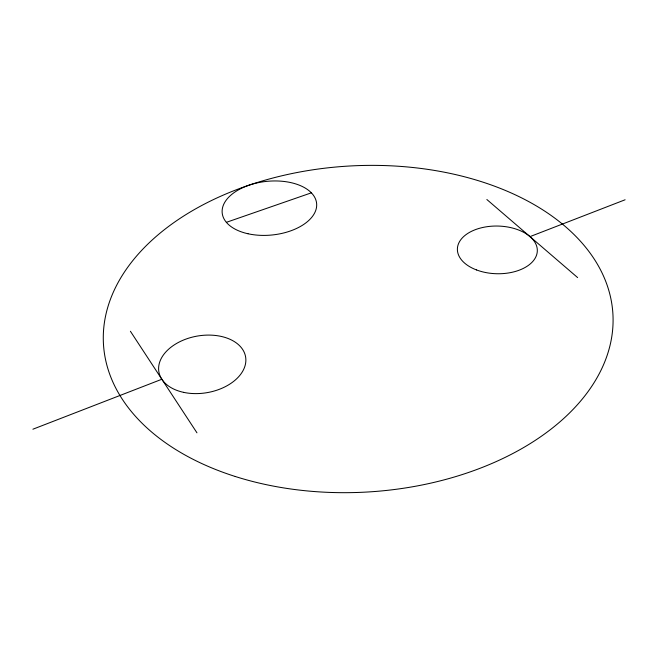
<?xml version="1.0" encoding="UTF-8"?>
<svg xmlns="http://www.w3.org/2000/svg" width="658" height="658" viewBox="0 0 658 658"><rect width="100%" height="100%" fill="white"/><g stroke="black" fill="none" stroke-linecap="round" stroke-linejoin="round"><path stroke-width="0.99" d="M32.9 429.213L161.852 379.255M530.003 236.617L625.1 199.777M226.377 222.33L311.366 192.835M486.862 199.514L577.625 277.586M130.391 331.245L196.956 432.824M476.499 269.936A39.965 23.844 1.3 0 0 537.306 251.093A39.965 23.844 1.3 0 0 478.259 228.663A39.965 23.844 1.3 0 0 476.499 269.936M183.582 392.349A43.996 28.705 -9.8 0 0 245.73 357.755A43.996 28.705 -9.8 0 0 177.421 342.974A43.996 28.705 -9.8 0 0 183.582 392.349M248.008 233.755A47.442 26.937 -5.8 0 0 316.621 203.478A47.442 26.937 -5.8 0 0 243.592 187.3A47.442 26.937 -5.8 0 0 248.008 233.755M235.235 476.482A255.164 163.242 -3.4 0 0 613.034 316.786A255.164 163.242 -3.4 0 0 226.286 193.814A255.164 163.242 -3.4 0 0 235.235 476.482"/></g></svg>
